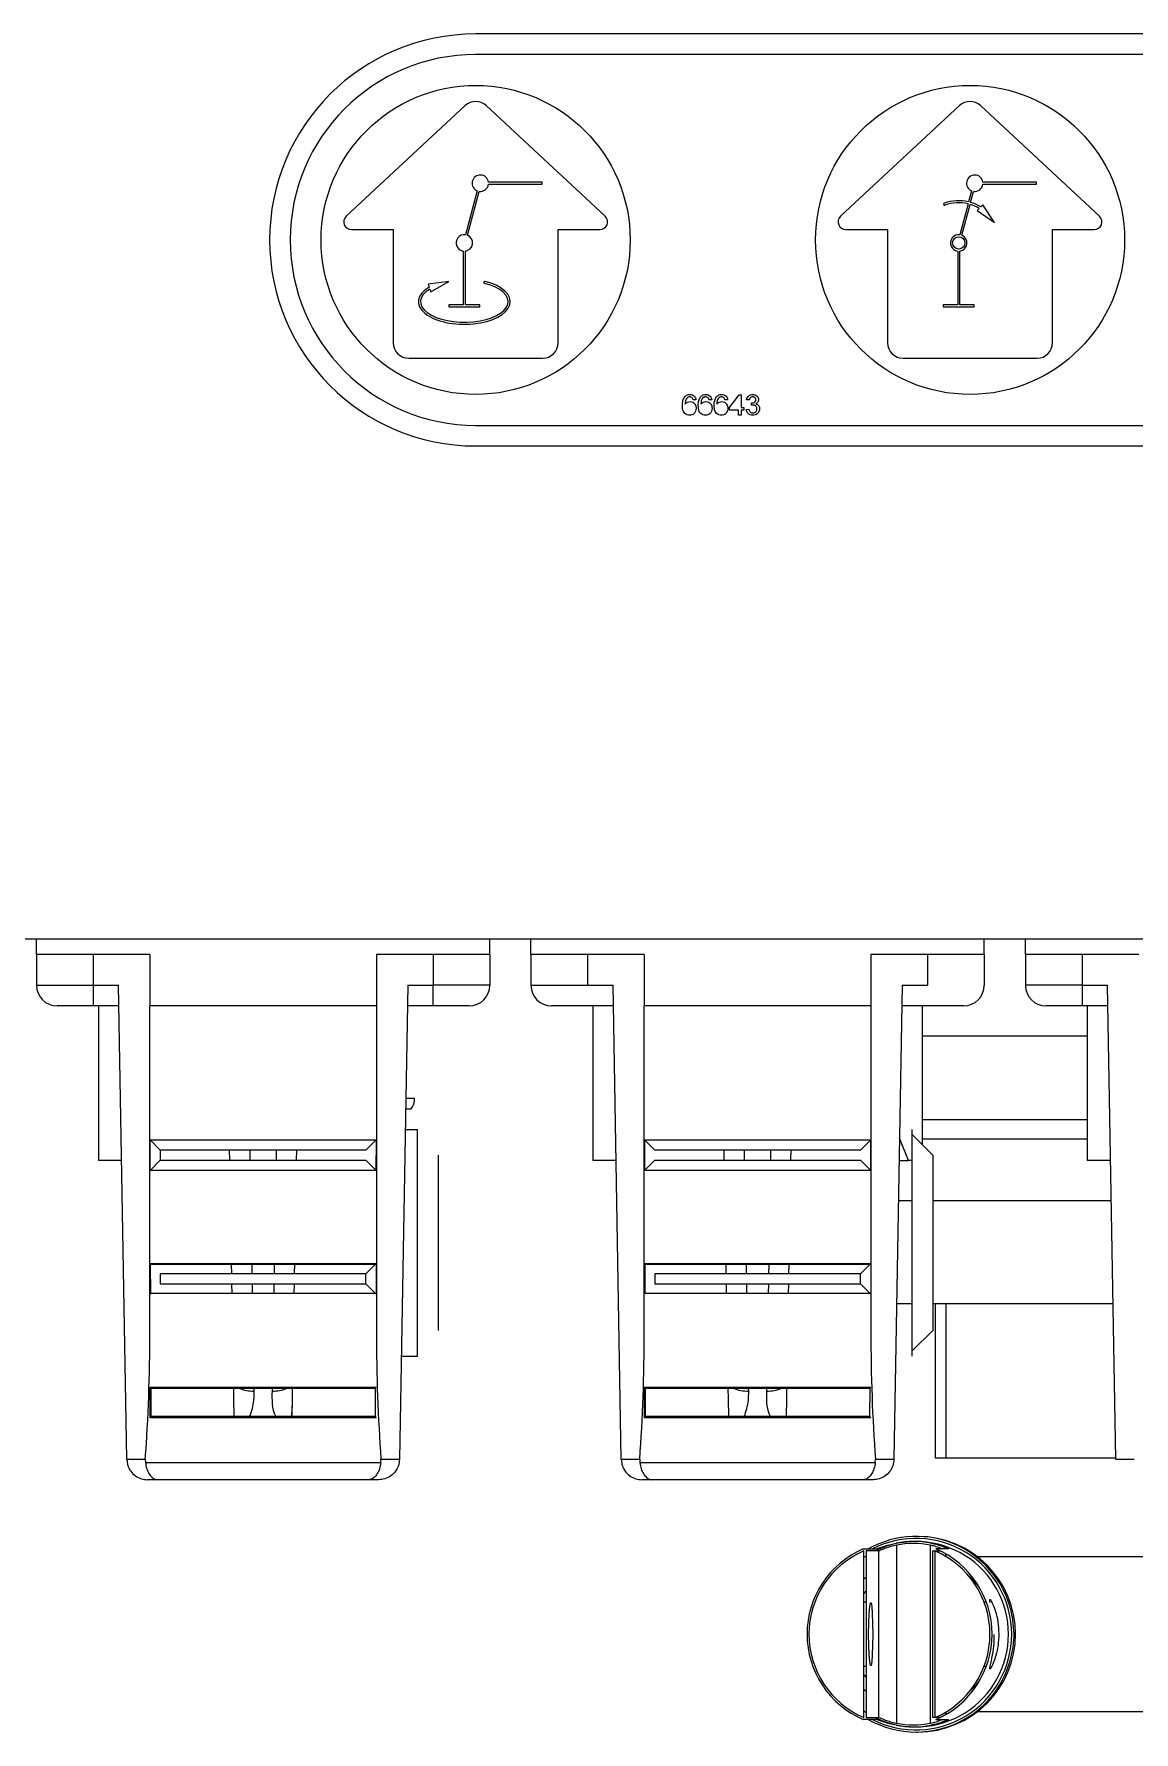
# Model space of a CAD drawing. Header units: millimetres. Extents: x 0 to 415, y 0 to 292.
# Drawn here: x 90.9 to 96.24, y 81.06 to 89.31 of the extents above; entities that cross this region are included whole.
import ezdxf

# ---------------------------------------------------------------- set-up
doc = ezdxf.new("R2010")
doc.units = ezdxf.units.MM

msp = doc.modelspace()

# ---------------------------------------------------------------- linework, layer by layer
at = {"color": 7, "linetype": 'Continuous', "lineweight": 25}
for p, q in [((105.04565, 89.30717), (93.04565, 89.30717)), ((105.04565, 89.20717), (93.04565, 89.20717)), ((92.99455, 88.95959), (92.41721, 88.42211)), ((93.6741, 88.42211), (93.09676, 88.95959)), ((95.39455, 88.95959), (94.81721, 88.42211)), ((96.0741, 88.42211), (95.49676, 88.95959)), ((93.0532, 88.54545), (92.9961, 88.33234)), ((93.00575, 88.32975), (93.06286, 88.54286)), ((93.3683, 88.58749), (93.10799, 88.58749)), ((93.10799, 88.57749), (93.3683, 88.57749)), ((93.3683, 88.57749), (93.3683, 88.58749)), ((95.4532, 88.54545), (95.43887, 88.49196)), ((95.44853, 88.48937), (95.46286, 88.54286)), ((95.7683, 88.58749), (95.50799, 88.58749)), ((95.50799, 88.57749), (95.7683, 88.57749)), ((95.7683, 88.57749), (95.7683, 88.58749)), ((95.43628, 88.4823), (95.3961, 88.33234)), ((95.40575, 88.32975), (95.44594, 88.47971)), ((95.49011, 88.46044), (95.47941, 88.44993)), ((95.50818, 88.47819), (95.49748, 88.46768)), ((95.56386, 88.39271), (95.50818, 88.47819)), ((95.47941, 88.44993), (95.56386, 88.39271)), ((92.44276, 88.35717), (92.64565, 88.35717)), ((92.64565, 88.35717), (92.64565, 87.80771)), ((93.44565, 88.35717), (93.64855, 88.35717)), ((93.44565, 87.80771), (93.44565, 88.35717)), ((94.84276, 88.35717), (95.04565, 88.35717)), ((95.04565, 88.35717), (95.04565, 87.80771)), ((95.84565, 87.80771), (95.84565, 88.35717)), ((95.84565, 88.35717), (96.04855, 88.35717)), ((92.98565, 88.25302), (92.98565, 87.99271)), ((92.99565, 87.99271), (92.99565, 88.25302)), ((95.38565, 88.25302), (95.38565, 87.99271)), ((95.39565, 87.99271), (95.39565, 88.25302)), ((92.91565, 88.10627), (92.81469, 88.09221)), ((92.81469, 88.09221), (92.8196, 88.07805)), ((92.82274, 88.06899), (92.82765, 88.05482)), ((92.82765, 88.05482), (92.91565, 88.10627)), ((92.91565, 87.99271), (92.91565, 87.98271)), ((92.98565, 87.99271), (92.91565, 87.99271)), ((92.91565, 87.98271), (93.06565, 87.98271)), ((93.06565, 87.99271), (92.99565, 87.99271)), ((93.06565, 87.98271), (93.06565, 87.99271)), ((95.31565, 87.99271), (95.31565, 87.98271)), ((95.38565, 87.99271), (95.31565, 87.99271)), ((95.31565, 87.98271), (95.46565, 87.98271)), ((95.46565, 87.99271), (95.39565, 87.99271)), ((95.46565, 87.98271), (95.46565, 87.99271)), ((92.72065, 87.73271), (93.37065, 87.73271)), ((95.12065, 87.73271), (95.77065, 87.73271)), ((94.2777, 87.49435), (94.32514, 87.55588)), ((94.32514, 87.55588), (94.33412, 87.55588)), ((94.33412, 87.55588), (94.33412, 87.49435)), ((94.11488, 87.53152), (94.10206, 87.53024)), ((94.19181, 87.53152), (94.17899, 87.53024)), ((94.26873, 87.53152), (94.25591, 87.53024)), ((94.2777, 87.48152), (94.2777, 87.49435)), ((94.32129, 87.48152), (94.2777, 87.48152)), ((94.32129, 87.45717), (94.32129, 87.48152)), ((94.33412, 87.49435), (94.34694, 87.49435)), ((94.33412, 87.48152), (94.33412, 87.45717)), ((94.34694, 87.48152), (94.33412, 87.48152)), ((94.34694, 87.49435), (94.34694, 87.48152)), ((94.35976, 87.48409), (94.37258, 87.48537)), ((94.37386, 87.53024), (94.36104, 87.53152)), ((94.38399, 87.5046), (94.38532, 87.51614)), ((93.04565, 87.40717), (105.04565, 87.40717)), ((94.33412, 87.45717), (94.32129, 87.45717)), ((93.04565, 87.30717), (105.04565, 87.30717)), ((90.42843, 84.91386), (109.2, 84.91386)), ((90.91422, 84.83886), (90.91422, 84.91386)), ((93.11422, 84.83886), (93.11422, 84.91386)), ((93.31422, 84.83886), (93.31422, 84.91386)), ((95.51422, 84.83886), (95.51422, 84.91386)), ((95.71422, 84.83886), (95.71422, 84.91386)), ((91.46422, 84.83886), (90.91422, 84.83886)), ((90.91422, 84.83886), (90.91422, 84.68886)), ((91.18922, 84.83886), (91.18922, 84.68886)), ((91.46422, 84.83886), (91.46422, 84.58886)), ((93.11422, 84.83886), (92.56422, 84.83886)), ((92.56422, 84.83886), (92.56422, 84.58886)), ((92.83922, 84.83886), (92.83922, 84.68886)), ((93.11422, 84.83886), (93.11422, 84.68886)), ((93.31422, 84.83886), (93.31422, 84.68886)), ((93.86422, 84.83886), (93.31422, 84.83886)), ((93.58922, 84.83886), (93.58922, 84.68886)), ((93.86422, 84.83886), (93.86422, 84.58886)), ((94.96422, 84.83886), (94.96422, 84.58886)), ((95.51422, 84.83886), (94.96422, 84.83886)), ((95.23922, 84.83886), (95.23922, 84.68886)), ((95.51422, 84.83886), (95.51422, 84.68886)), ((95.71422, 84.83886), (95.71422, 84.68886)), ((96.26422, 84.83886), (95.71422, 84.83886)), ((95.98922, 84.83886), (95.98922, 84.68886)), ((90.91422, 84.68886), (91.18922, 84.68886)), ((91.18922, 84.68886), (91.31247, 84.68886)), ((91.18922, 84.68886), (91.18922, 84.58886)), ((91.35262, 82.38886), (91.31247, 84.68886)), ((92.71596, 84.68886), (92.67582, 82.38886)), ((92.71596, 84.68886), (92.83922, 84.68886)), ((92.83922, 84.58886), (92.83922, 84.68886)), ((93.11422, 84.68886), (92.83922, 84.68886)), ((93.31422, 84.68886), (93.58922, 84.68886)), ((93.58922, 84.68886), (93.71247, 84.68886)), ((93.75262, 82.38886), (93.71247, 84.68886)), ((95.11596, 84.68886), (95.07582, 82.38886)), ((95.11596, 84.68886), (95.23922, 84.68886)), ((95.98922, 84.68886), (95.71422, 84.68886)), ((95.98922, 84.68886), (96.11247, 84.68886)), ((95.98922, 84.68886), (95.98922, 84.58886)), ((96.15262, 82.38886), (96.11247, 84.68886)), ((91.18922, 84.58886), (91.01422, 84.58886)), ((91.31422, 84.58886), (91.18922, 84.58886)), ((91.21422, 84.58886), (91.21422, 83.83886)), ((91.46422, 83.00761), (91.46422, 84.58886)), ((92.56422, 84.58886), (91.46422, 84.58886)), ((92.56422, 84.58886), (92.56422, 83.00761)), ((92.83922, 84.58886), (92.71422, 84.58886)), ((93.01422, 84.58886), (92.83922, 84.58886)), ((93.58922, 84.58886), (93.41422, 84.58886)), ((93.71422, 84.58886), (93.58922, 84.58886)), ((93.61422, 84.58886), (93.61422, 83.83886)), ((93.86422, 83.00761), (93.86422, 84.58886)), ((94.96422, 84.58886), (93.86422, 84.58886)), ((94.96422, 84.58886), (94.96422, 83.00761)), ((95.23922, 84.58886), (95.11422, 84.58886)), ((95.21422, 83.91386), (95.21422, 84.58886)), ((95.41422, 84.58886), (95.23922, 84.58886)), ((95.98922, 84.58886), (95.81422, 84.58886)), ((96.11422, 84.58886), (95.98922, 84.58886)), ((96.01422, 84.58886), (96.01422, 83.83886)), ((96.01422, 84.44261), (95.21422, 84.44261)), ((92.70549, 84.08886), (92.73286, 84.08886)), ((92.74907, 84.13886), (92.70636, 84.13886)), ((92.74907, 84.12572), (92.74907, 84.13886)), ((95.21422, 84.03738), (95.9408, 84.03738)), ((95.9408, 84.03738), (96.01422, 84.03738)), ((91.46511, 83.78975), (91.46511, 83.93798)), ((91.46511, 83.93798), (91.5151, 83.88798)), ((91.46511, 83.93798), (92.56333, 83.93798)), ((92.51334, 83.88798), (92.56333, 83.93798)), ((92.56224, 83.93688), (92.5618, 83.79128)), ((92.70374, 83.98886), (92.76422, 83.98886)), ((92.76422, 82.88886), (92.76422, 83.98886)), ((93.86511, 83.93798), (93.9151, 83.88798)), ((93.86511, 83.93798), (94.96333, 83.93798)), ((93.86664, 83.79128), (93.8662, 83.93688)), ((94.91334, 83.88798), (94.96333, 83.93798)), ((94.96224, 83.93688), (94.9618, 83.79128)), ((95.14729, 83.83886), (95.103, 83.94603)), ((95.16422, 82.88886), (95.16422, 83.98886)), ((95.26422, 83.86386), (95.16422, 83.96386)), ((96.01422, 83.94261), (95.21422, 83.94261)), ((91.32731, 83.83886), (91.21422, 83.83886)), ((91.46511, 83.78975), (91.5151, 83.83974)), ((91.5151, 83.88798), (91.5151, 83.83974)), ((92.51334, 83.88798), (91.5151, 83.88798)), ((91.5151, 83.83974), (92.51334, 83.83974)), ((91.85229, 83.83974), (91.85145, 83.88798)), ((91.95152, 83.83974), (91.95068, 83.88798)), ((92.07775, 83.88798), (92.07691, 83.83974)), ((92.17614, 83.83974), (92.17698, 83.88798)), ((92.51334, 83.83974), (92.56333, 83.78975)), ((92.86422, 83.86386), (92.86422, 83.01386)), ((93.72731, 83.83886), (93.61422, 83.83886)), ((93.86511, 83.78975), (93.9151, 83.83974)), ((94.91334, 83.88798), (93.9151, 83.88798)), ((93.9151, 83.83974), (94.91334, 83.83974)), ((94.25229, 83.83974), (94.25145, 83.88798)), ((94.35152, 83.83974), (94.35068, 83.88798)), ((94.47775, 83.88798), (94.47691, 83.83974)), ((94.57614, 83.83974), (94.57698, 83.88798)), ((94.91334, 83.83974), (94.96333, 83.78975)), ((95.10113, 83.83886), (95.14729, 83.83886)), ((95.16422, 83.83886), (95.14729, 83.83886)), ((95.26422, 83.86386), (95.26422, 83.01386)), ((96.12731, 83.83886), (96.01422, 83.83886)), ((92.56333, 83.78975), (91.46511, 83.78975)), ((94.96333, 83.78975), (93.86511, 83.78975)), ((95.16422, 83.64261), (95.0977, 83.64261)), ((95.9408, 83.64261), (95.26422, 83.64261)), ((96.13073, 83.64261), (95.9408, 83.64261)), ((91.46802, 83.33506), (91.46511, 83.33798)), ((91.46511, 83.33798), (92.56333, 83.33798)), ((91.46511, 83.18975), (91.46511, 83.33798)), ((91.46802, 83.33506), (92.56041, 83.33506)), ((91.46845, 83.1931), (91.46802, 83.33506)), ((91.5151, 83.28798), (91.5151, 83.23974)), ((92.51334, 83.28798), (91.5151, 83.28798)), ((91.86192, 83.28798), (91.8611, 83.33506)), ((91.96116, 83.28798), (91.96033, 83.33506)), ((92.0681, 83.33506), (92.06728, 83.28798)), ((92.16651, 83.28798), (92.16733, 83.33506)), ((92.51334, 83.28798), (92.56333, 83.33798)), ((92.51334, 83.23974), (92.51334, 83.28798)), ((92.56333, 83.33798), (92.56333, 83.18975)), ((93.86802, 83.33506), (93.86511, 83.33798)), ((93.86511, 83.33798), (94.96333, 83.33798)), ((93.86802, 83.33506), (94.96041, 83.33506)), ((93.86845, 83.1931), (93.86802, 83.33506)), ((94.91334, 83.28798), (93.9151, 83.28798)), ((93.9151, 83.28798), (93.9151, 83.23974)), ((94.26192, 83.28798), (94.2611, 83.33506)), ((94.36116, 83.28798), (94.36033, 83.33506)), ((94.4681, 83.33506), (94.46728, 83.28798)), ((94.56651, 83.28798), (94.56733, 83.33506)), ((94.91334, 83.28798), (94.96333, 83.33798)), ((94.91334, 83.23974), (94.91334, 83.28798)), ((94.96333, 83.33798), (94.96333, 83.18975)), ((91.46845, 83.1931), (91.46511, 83.18975)), ((92.55998, 83.1931), (91.46845, 83.1931)), ((91.5151, 83.23974), (92.51334, 83.23974)), ((91.86358, 83.1931), (91.86277, 83.23974)), ((91.96281, 83.1931), (91.962, 83.23974)), ((92.06644, 83.23974), (92.06562, 83.1931)), ((92.16485, 83.1931), (92.16567, 83.23974)), ((92.51334, 83.23974), (92.56333, 83.18975)), ((94.95998, 83.1931), (93.86845, 83.1931)), ((93.9151, 83.23974), (94.91334, 83.23974)), ((94.26358, 83.1931), (94.26277, 83.23974)), ((94.36281, 83.1931), (94.362, 83.23974)), ((94.46644, 83.23974), (94.46562, 83.1931)), ((94.56485, 83.1931), (94.56567, 83.23974)), ((94.91334, 83.23974), (94.96333, 83.18975)), ((95.16422, 83.14261), (95.08897, 83.14261)), ((95.9408, 83.14261), (95.26422, 83.14261)), ((95.2783, 82.39261), (95.2783, 83.14261)), ((95.3283, 83.14261), (95.3283, 82.39261)), ((96.13946, 83.14261), (95.9408, 83.14261)), ((95.16422, 82.91386), (95.26422, 83.01386)), ((92.68454, 82.88886), (92.76422, 82.88886)), ((91.46985, 82.73323), (91.46511, 82.73798)), ((91.46511, 82.73798), (92.56333, 82.73798)), ((91.46511, 82.58975), (91.46511, 82.73798)), ((91.46985, 82.73323), (92.55858, 82.73323)), ((91.47027, 82.59492), (91.46985, 82.73323)), ((91.87251, 82.68139), (91.87161, 82.73323)), ((91.87402, 82.59492), (91.87251, 82.68139)), ((91.97108, 82.71926), (91.97084, 82.73323)), ((92.0576, 82.73323), (92.05735, 82.71926)), ((92.15441, 82.59492), (92.15592, 82.68139)), ((92.15592, 82.68139), (92.15683, 82.73323)), ((92.55858, 82.73323), (92.55816, 82.59492)), ((92.55858, 82.73323), (92.56333, 82.73798)), ((93.86985, 82.73323), (93.86511, 82.73798)), ((93.86511, 82.73798), (94.96333, 82.73798)), ((93.86511, 82.58975), (93.86511, 82.73798)), ((93.86985, 82.73323), (94.95858, 82.73323)), ((93.87027, 82.59492), (93.86985, 82.73323)), ((94.27251, 82.68139), (94.27161, 82.73323)), ((94.27402, 82.59492), (94.27251, 82.68139)), ((94.37108, 82.71926), (94.37084, 82.73323)), ((94.4576, 82.73323), (94.45735, 82.71926)), ((94.55441, 82.59492), (94.55592, 82.68139)), ((94.55592, 82.68139), (94.55683, 82.73323)), ((94.95858, 82.73323), (94.95816, 82.59492)), ((94.95858, 82.73323), (94.96333, 82.73798)), ((91.47027, 82.59492), (91.46511, 82.58975)), ((92.56333, 82.58975), (91.46511, 82.58975)), ((92.55816, 82.59492), (91.47027, 82.59492)), ((92.55816, 82.59492), (92.56333, 82.58975)), ((93.87027, 82.59492), (93.86511, 82.58975)), ((94.96333, 82.58975), (93.86511, 82.58975)), ((94.95816, 82.59492), (93.87027, 82.59492)), ((94.95816, 82.59492), (94.96333, 82.58975)), ((91.35262, 82.38886), (91.44229, 82.38886)), ((91.35265, 82.38712), (91.35262, 82.38886)), ((91.44229, 82.38886), (91.44262, 82.37173)), ((91.44262, 82.37173), (92.58582, 82.37173)), ((92.58582, 82.37173), (92.58615, 82.38886)), ((92.58615, 82.38886), (92.67582, 82.38886)), ((92.67579, 82.38712), (92.59112, 82.38712)), ((92.67582, 82.38886), (92.67579, 82.38712)), ((93.75262, 82.38886), (93.84229, 82.38886)), ((93.75265, 82.38712), (93.75262, 82.38886)), ((93.84091, 82.38712), (93.75265, 82.38712)), ((93.84229, 82.38886), (93.84262, 82.37173)), ((93.84262, 82.37173), (94.98582, 82.37173)), ((94.98582, 82.37173), (94.98615, 82.38886)), ((94.98615, 82.38886), (95.07582, 82.38886)), ((95.07579, 82.38712), (94.99112, 82.38712)), ((95.07582, 82.38886), (95.07579, 82.38712)), ((95.3283, 82.39261), (95.2783, 82.39261)), ((96.15255, 82.39261), (95.3283, 82.39261)), ((96.15262, 82.38886), (96.24229, 82.38886)), ((96.15265, 82.38712), (96.15262, 82.38886)), ((96.24091, 82.38712), (96.15265, 82.38712)), ((91.5005, 82.28886), (91.45263, 82.28886)), ((92.52793, 82.28886), (91.5005, 82.28886)), ((92.5758, 82.28886), (92.52793, 82.28886)), ((93.9005, 82.28886), (93.85263, 82.28886)), ((94.92793, 82.28886), (93.9005, 82.28886)), ((94.9758, 82.28886), (94.92793, 82.28886)), ((94.92753, 81.95284), (94.98948, 81.95284)), ((94.9308, 81.13409), (94.9308, 81.94364)), ((95.00337, 81.94364), (94.94142, 81.94364)), ((94.94142, 81.94364), (94.94142, 81.13409)), ((95.00337, 81.13409), (95.00337, 81.94364)), ((95.08837, 81.97106), (95.08837, 81.10667)), ((95.18296, 81.98886), (95.17134, 81.98886)), ((95.19264, 82.01386), (95.18425, 82.01386)), ((95.25302, 81.10667), (95.25302, 81.97106)), ((95.26574, 81.13409), (95.26574, 81.94364)), ((95.26574, 81.94364), (95.29979, 81.94364)), ((95.27508, 81.94364), (95.27508, 81.13409)), ((95.34159, 81.95284), (95.27964, 81.95284)), ((94.94142, 81.91823), (94.9308, 81.91122)), ((95.3277, 81.92882), (95.3277, 81.91685)), ((95.32786, 81.91675), (95.32786, 81.92872)), ((96.60535, 81.91386), (95.48358, 81.91386)), ((94.94142, 81.74952), (94.9308, 81.73607)), ((94.94142, 81.69386), (94.9308, 81.69386)), ((95.52517, 81.69386), (95.51387, 81.69386)), ((94.9308, 81.38386), (94.94142, 81.38386)), ((95.51387, 81.38386), (95.52517, 81.38386)), ((94.9308, 81.34166), (94.94142, 81.3282)), ((94.9308, 81.27158), (94.94142, 81.26151)), ((94.98948, 81.12489), (94.92753, 81.12489)), ((94.9308, 81.16651), (94.94275, 81.15865)), ((94.94142, 81.13409), (95.00337, 81.13409)), ((95.29979, 81.13409), (95.26574, 81.13409)), ((95.27964, 81.12489), (95.34159, 81.12489)), ((95.3277, 81.16088), (95.3277, 81.14891)), ((95.32786, 81.14901), (95.32786, 81.16098)), ((95.48358, 81.16386), (96.60535, 81.16386)), ((95.17134, 81.08886), (95.18296, 81.08886)), ((95.18425, 81.06386), (95.19264, 81.06386))]:
    msp.add_line(p, q, dxfattribs=at)
at = {"color": 7, "linetype": 'Continuous', "lineweight": 25, "flags": 128}
for points in [[(94.94142, 81.81622), (94.93593, 81.81111), (94.9308, 81.80614)], [(95.4919, 81.76488), (95.45063, 81.81111), (95.44007, 81.82076)], [(94.95336, 81.53886), (94.95396, 81.59188), (94.9557, 81.6385), (94.95836, 81.6731), (94.96163, 81.69151), (94.9651, 81.69151), (94.96836, 81.6731), (94.97103, 81.6385), (94.97276, 81.59188), (94.97337, 81.53886), (94.97276, 81.48585), (94.97103, 81.43923), (94.96836, 81.40463), (94.9651, 81.38622), (94.96163, 81.38622), (94.95836, 81.40463), (94.9557, 81.43923), (94.95396, 81.48585), (94.95336, 81.53886)], [(95.65046, 81.62465), (95.65826, 81.53886), (95.6579, 81.52029)], [(95.44007, 81.25697), (95.4785, 81.29609), (95.4919, 81.31285)]]:
    msp.add_lwpolyline(points, dxfattribs=at)
at = {"color": 7, "linetype": 'Continuous', "lineweight": 25}
for centre, radius in [((93.04565, 88.30717), 0.75), ((95.44565, 88.30717), 0.75), ((95.39065, 88.29271), 0.03)]:
    msp.add_circle(centre, radius, dxfattribs=at)
for centre, radius, start, end in [((93.04565, 88.30717), 1, 90, 270), ((93.04565, 88.30717), 0.9, 90, 270), ((93.04565, 88.9047), 0.075, 47.048022, 132.951978), ((95.44565, 88.9047), 0.075, 47.048022, 132.951978), ((93.0683, 88.58249), 0.04, 7.180756, 247.819244), ((95.4683, 88.58249), 0.04, 7.180756, 247.819244), ((93.0683, 88.58249), 0.04, 262.180756, 352.819244), ((95.4683, 88.58249), 0.04, 262.180756, 352.819244), ((95.32225, 88.48065), 0.005, 110, 290), ((95.39065, 88.29271), 0.205, 76.397597, 110), ((95.39065, 88.29271), 0.195, 76.469284, 110), ((95.39065, 88.29271), 0.195, 59.33461, 73.530716), ((95.39065, 88.29271), 0.205, 58.594557, 73.602403), ((92.44276, 88.39467), 0.0375, 132.951978, 270), ((93.64855, 88.39467), 0.0375, 270, 47.048022), ((94.84276, 88.39467), 0.0375, 132.951978, 270), ((96.04855, 88.39467), 0.0375, 270, 47.048022), ((92.99065, 88.29271), 0.04, 82.180756, 262.819244), ((92.99065, 88.29271), 0.04, 277.180756, 67.819244), ((95.39065, 88.29271), 0.04, 82.180756, 262.819244), ((95.39065, 88.29271), 0.04, 277.180756, 67.819244), ((93.09065, 88.10096), 0.00486, 75.8312, 256.112963), ((92.72065, 87.80771), 0.075, 180, 270), ((93.37065, 87.80771), 0.075, 270, 0), ((95.12065, 87.80771), 0.075, 180, 270), ((95.77065, 87.80771), 0.075, 270, 0), ((91.01422, 84.68886), 0.1, 180, 270), ((93.01422, 84.68886), 0.1, 270, 0), ((93.41422, 84.68886), 0.1, 180, 270), ((95.41422, 84.68886), 0.1, 270, 0), ((95.81422, 84.68886), 0.1, 180, 270), ((91.96311, 82.88294), 0.16387, 246.00683, 272.787131), ((92.06532, 82.88294), 0.16387, 267.212869, 293.99317), ((94.36311, 82.88294), 0.16387, 246.00683, 272.787131), ((94.46532, 82.88294), 0.16387, 267.212869, 293.99317), ((95.10476, 81.53886), 0.45032, 113.176871, 246.823129), ((95.10409, 81.53886), 0.44031, 113.176871, 246.823129), ((95.1842, 81.53979), 0.47393, 10.314493, 119.361997), ((95.1836, 81.53973), 0.46403, 359.893514, 117.092786), ((95.18289, 81.53959), 0.44913, 359.907108, 115.892543), ((95.17134, 81.54072), 0.44815, 79.170705, 100.829295), ((95.1707, 81.54068), 0.43819, 79.170705, 100.829295), ((95.19184, 81.53886), 0.475, 270.096207, 89.903793), ((95.10178, 81.53886), 0.44031, 293.176871, 66.823129), ((95.1024, 81.53886), 0.45032, 293.176871, 66.823129), ((95.18353, 81.53812), 0.46411, 242.922532, 0.091168), ((95.18289, 81.53813), 0.44913, 244.107457, 0.092892), ((95.18426, 81.53794), 0.47396, 240.631492, 357.866352), ((95.17134, 81.53701), 0.44815, 259.170705, 280.829295), ((95.1707, 81.53705), 0.43819, 259.170705, 280.829295)]:
    msp.add_arc(centre, radius, start, end, dxfattribs=at)
for centre, major_axis, ratio, start_param, end_param in [((92.99065, 88.00771), (0.2225, 0), 0.494382, 2.4477519, 7.3818449), ((92.99065, 88.00771), (-0.2125, 0), 0.4705882, 5.6235179, 10.511834), ((92.69907, 84.08886), (0.0466, 0.0466), 0.3889837, 5.0833626, 5.9122117), ((91.18922, 83.00761), (0, 1.58125), 0.173913, 4.3103404, 4.712389), ((92.83922, 83.00761), (0, 1.58125), 0.173913, 1.5707963, 1.9728449), ((93.58922, 83.00761), (0, 1.58125), 0.173913, 4.3103404, 4.712389), ((95.23922, 83.00761), (0, 1.58125), 0.173913, 1.5707963, 1.9728449)]:
    msp.add_ellipse(centre, major_axis=major_axis, ratio=ratio, start_param=start_param, end_param=end_param, dxfattribs=at)
for points, knots in [([(94.0495, 87.50398), (94.04963, 87.51235), (94.04987, 87.52725), (94.05719, 87.54015), (94.0604, 87.54581)], [0, 0, 0, 0, 0.5613959, 1, 1, 1, 1]), ([(94.0604, 87.54581), (94.06451, 87.54953), (94.07186, 87.55619), (94.08168, 87.55687), (94.08602, 87.55717)], [0, 0, 0, 0, 0.55837966, 1, 1, 1, 1]), ([(94.08518, 87.54563), (94.08303, 87.54547), (94.07918, 87.54519), (94.07576, 87.54343), (94.07426, 87.54266)], [0, 0, 0, 0, 0.55971662, 1, 1, 1, 1]), ([(94.09744, 87.5405), (94.09543, 87.54216), (94.09183, 87.54512), (94.08721, 87.54547), (94.08518, 87.54563)], [0, 0, 0, 0, 0.5590039, 1, 1, 1, 1]), ([(94.08602, 87.55717), (94.09003, 87.55684), (94.09803, 87.55619), (94.10754, 87.5496), (94.11312, 87.5408), (94.1143, 87.53462), (94.11488, 87.53152)], [0, 0, 0, 0, 0.280049, 0.5591871, 0.7793744, 1, 1, 1, 1]), ([(94.12642, 87.50398), (94.12655, 87.51235), (94.12679, 87.52725), (94.13411, 87.54015), (94.13732, 87.54581)], [0, 0, 0, 0, 0.56139589, 1, 1, 1, 1]), ([(94.13732, 87.54581), (94.14143, 87.54953), (94.14879, 87.55619), (94.15861, 87.55687), (94.16294, 87.55717)], [0, 0, 0, 0, 0.5583797, 1, 1, 1, 1]), ([(94.1621, 87.54563), (94.15995, 87.54547), (94.15611, 87.54519), (94.15269, 87.54343), (94.15118, 87.54266)], [0, 0, 0, 0, 0.55971662, 1, 1, 1, 1]), ([(94.17436, 87.5405), (94.17235, 87.54216), (94.16875, 87.54512), (94.16414, 87.54547), (94.1621, 87.54563)], [0, 0, 0, 0, 0.5590039, 1, 1, 1, 1]), ([(94.16294, 87.55717), (94.16695, 87.55684), (94.17495, 87.55619), (94.18446, 87.5496), (94.19005, 87.5408), (94.19122, 87.53462), (94.19181, 87.53152)], [0, 0, 0, 0, 0.280049, 0.5591871, 0.7793744, 1, 1, 1, 1]), ([(94.20335, 87.50398), (94.20348, 87.51235), (94.20371, 87.52725), (94.21103, 87.54015), (94.21424, 87.54581)], [0, 0, 0, 0, 0.5613959, 1, 1, 1, 1]), ([(94.21424, 87.54581), (94.21835, 87.54953), (94.22571, 87.55619), (94.23553, 87.55687), (94.23986, 87.55717)], [0, 0, 0, 0, 0.5583797, 1, 1, 1, 1]), ([(94.23902, 87.54563), (94.23687, 87.54547), (94.23303, 87.54519), (94.22961, 87.54343), (94.22811, 87.54266)], [0, 0, 0, 0, 0.5597166, 1, 1, 1, 1]), ([(94.25128, 87.5405), (94.24927, 87.54216), (94.24567, 87.54512), (94.24106, 87.54547), (94.23902, 87.54563)], [0, 0, 0, 0, 0.5590039, 1, 1, 1, 1]), ([(94.23986, 87.55717), (94.24387, 87.55684), (94.25188, 87.55619), (94.26139, 87.5496), (94.26697, 87.5408), (94.26814, 87.53462), (94.26873, 87.53152)], [0, 0, 0, 0, 0.280049, 0.5591871, 0.7793744, 1, 1, 1, 1]), ([(94.36104, 87.53152), (94.36202, 87.53541), (94.36399, 87.54318), (94.37153, 87.55184), (94.38087, 87.55652), (94.38715, 87.55695), (94.39028, 87.55717)], [0, 0, 0, 0, 0.2802532, 0.5595228, 0.7795924, 1, 1, 1, 1]), ([(94.39069, 87.54563), (94.38833, 87.54541), (94.38362, 87.54499), (94.37808, 87.54096), (94.37503, 87.53566), (94.37425, 87.53205), (94.37386, 87.53024)], [0, 0, 0, 0, 0.2800014, 0.5591308, 0.7793201, 1, 1, 1, 1]), ([(94.39028, 87.55717), (94.39425, 87.55677), (94.40218, 87.55597), (94.41181, 87.54981), (94.41764, 87.54109), (94.41837, 87.53486), (94.41873, 87.53174)], [0, 0, 0, 0, 0.2801842, 0.5598553, 0.7799999, 1, 1, 1, 1]), ([(94.40591, 87.53132), (94.40566, 87.53352), (94.40516, 87.53792), (94.40094, 87.5427), (94.39585, 87.54527), (94.39241, 87.54551), (94.39069, 87.54563)], [0, 0, 0, 0, 0.27946, 0.5589523, 0.7792553, 1, 1, 1, 1]), ([(94.08456, 87.45588), (94.08034, 87.45626), (94.07192, 87.45701), (94.06098, 87.46406), (94.05045, 87.47947), (94.04989, 87.49387), (94.0495, 87.50398)], [0, 0, 0, 0, 0.1869191, 0.3735495, 0.5602323, 1, 1, 1, 1]), ([(94.07426, 87.54266), (94.07182, 87.54023), (94.06694, 87.53537), (94.06277, 87.52355), (94.06249, 87.51475), (94.06232, 87.50937)], [0, 0, 0, 0, 0.2793589, 0.5591759, 1, 1, 1, 1]), ([(94.06232, 87.50937), (94.06599, 87.51353), (94.07255, 87.52098), (94.08231, 87.52207), (94.08662, 87.52255)], [0, 0, 0, 0, 0.5586251, 1, 1, 1, 1]), ([(94.11617, 87.4901), (94.11566, 87.48523), (94.11466, 87.47551), (94.10693, 87.46378), (94.09606, 87.45691), (94.08839, 87.45623), (94.08456, 87.45588)], [0, 0, 0, 0, 0.2802299, 0.5597606, 0.7797594, 1, 1, 1, 1]), ([(94.08662, 87.52255), (94.09121, 87.52194), (94.10039, 87.52071), (94.11018, 87.51162), (94.11546, 87.50092), (94.11593, 87.49371), (94.11617, 87.4901)], [0, 0, 0, 0, 0.2791407, 0.5588147, 0.7791703, 1, 1, 1, 1]), ([(94.10206, 87.53024), (94.10154, 87.53232), (94.10062, 87.53603), (94.09841, 87.53913), (94.09744, 87.5405)], [0, 0, 0, 0, 0.5604877, 1, 1, 1, 1]), ([(94.16148, 87.45588), (94.15727, 87.45626), (94.14885, 87.45701), (94.1379, 87.46406), (94.12737, 87.47947), (94.12681, 87.49387), (94.12642, 87.50398)], [0, 0, 0, 0, 0.1869191, 0.3735495, 0.5602323, 1, 1, 1, 1]), ([(94.15118, 87.54266), (94.14875, 87.54023), (94.14387, 87.53537), (94.13969, 87.52355), (94.13941, 87.51475), (94.13924, 87.50937)], [0, 0, 0, 0, 0.27935891, 0.55917593, 1, 1, 1, 1]), ([(94.13924, 87.50937), (94.14291, 87.51353), (94.14947, 87.52098), (94.15923, 87.52207), (94.16354, 87.52255)], [0, 0, 0, 0, 0.5586251, 1, 1, 1, 1]), ([(94.19309, 87.4901), (94.19259, 87.48523), (94.19158, 87.47551), (94.18385, 87.46378), (94.17298, 87.45691), (94.16531, 87.45623), (94.16148, 87.45588)], [0, 0, 0, 0, 0.2802299, 0.5597606, 0.7797594, 1, 1, 1, 1]), ([(94.16354, 87.52255), (94.16813, 87.52194), (94.17732, 87.52071), (94.1871, 87.51162), (94.19238, 87.50092), (94.19285, 87.49371), (94.19309, 87.4901)], [0, 0, 0, 0, 0.2791407, 0.5588147, 0.7791703, 1, 1, 1, 1]), ([(94.17899, 87.53024), (94.17847, 87.53232), (94.17754, 87.53603), (94.17533, 87.53913), (94.17436, 87.5405)], [0, 0, 0, 0, 0.5604877, 1, 1, 1, 1]), ([(94.2384, 87.45588), (94.23419, 87.45626), (94.22577, 87.45701), (94.21483, 87.46406), (94.20429, 87.47947), (94.20374, 87.49387), (94.20335, 87.50398)], [0, 0, 0, 0, 0.18691913, 0.37354948, 0.56023233, 1, 1, 1, 1]), ([(94.22811, 87.54266), (94.22567, 87.54023), (94.22079, 87.53537), (94.21662, 87.52355), (94.21634, 87.51475), (94.21617, 87.50937)], [0, 0, 0, 0, 0.2793589, 0.5591759, 1, 1, 1, 1]), ([(94.21617, 87.50937), (94.21983, 87.51353), (94.22639, 87.52098), (94.23616, 87.52207), (94.24047, 87.52255)], [0, 0, 0, 0, 0.5586251, 1, 1, 1, 1]), ([(94.27001, 87.4901), (94.26951, 87.48523), (94.26851, 87.47551), (94.26077, 87.46378), (94.2499, 87.45691), (94.24224, 87.45623), (94.2384, 87.45588)], [0, 0, 0, 0, 0.2802299, 0.5597606, 0.7797594, 1, 1, 1, 1]), ([(94.24047, 87.52255), (94.24505, 87.52194), (94.25424, 87.52071), (94.26402, 87.51162), (94.26931, 87.50092), (94.26978, 87.49371), (94.27001, 87.4901)], [0, 0, 0, 0, 0.2791407, 0.5588147, 0.7791703, 1, 1, 1, 1]), ([(94.25591, 87.53024), (94.25539, 87.53232), (94.25446, 87.53603), (94.25225, 87.53913), (94.25128, 87.5405)], [0, 0, 0, 0, 0.5604877, 1, 1, 1, 1]), ([(94.39087, 87.45588), (94.38651, 87.45628), (94.3778, 87.45707), (94.36769, 87.46448), (94.36147, 87.47396), (94.36033, 87.48071), (94.35976, 87.48409)], [0, 0, 0, 0, 0.2799105, 0.5592491, 0.7794763, 1, 1, 1, 1]), ([(94.37258, 87.48537), (94.37323, 87.48278), (94.37455, 87.47761), (94.37874, 87.47116), (94.38502, 87.46784), (94.38922, 87.46756), (94.39133, 87.46742)], [0, 0, 0, 0, 0.2808811, 0.5600727, 0.7796532, 1, 1, 1, 1]), ([(94.39229, 87.50596), (94.39072, 87.50585), (94.38791, 87.50564), (94.38519, 87.50492), (94.38399, 87.5046)], [0, 0, 0, 0, 0.5597721, 1, 1, 1, 1]), ([(94.38532, 87.51614), (94.38566, 87.5161), (94.38627, 87.51604), (94.38689, 87.51601), (94.38716, 87.516)], [0, 0, 0, 0, 0.5600031, 1, 1, 1, 1]), ([(94.38716, 87.516), (94.3897, 87.51623), (94.39476, 87.51668), (94.4013, 87.51987), (94.40545, 87.52528), (94.40576, 87.52931), (94.40591, 87.53132)], [0, 0, 0, 0, 0.2806803, 0.5609514, 0.7800568, 1, 1, 1, 1]), ([(94.42386, 87.48725), (94.42328, 87.48249), (94.42211, 87.47296), (94.41301, 87.46258), (94.40209, 87.45669), (94.39461, 87.45615), (94.39087, 87.45588)], [0, 0, 0, 0, 0.2794007, 0.5590642, 0.7793783, 1, 1, 1, 1]), ([(94.39133, 87.46742), (94.39429, 87.4677), (94.4002, 87.46825), (94.4068, 87.47369), (94.41051, 87.48041), (94.41086, 87.48504), (94.41104, 87.48735)], [0, 0, 0, 0, 0.2798831, 0.5589932, 0.779319, 1, 1, 1, 1]), ([(94.41104, 87.48735), (94.41075, 87.49013), (94.41019, 87.49568), (94.40514, 87.50194), (94.39882, 87.50547), (94.39447, 87.5058), (94.39229, 87.50596)], [0, 0, 0, 0, 0.2797467, 0.5591709, 0.7794436, 1, 1, 1, 1]), ([(94.41873, 87.53174), (94.4185, 87.52937), (94.41805, 87.52461), (94.41371, 87.51695), (94.40835, 87.51382), (94.40509, 87.51191)], [0, 0, 0, 0, 0.2804963, 0.5610033, 1, 1, 1, 1]), ([(94.40509, 87.51191), (94.4081, 87.51092), (94.41413, 87.50894), (94.42029, 87.50226), (94.42345, 87.49469), (94.42372, 87.48973), (94.42386, 87.48725)], [0, 0, 0, 0, 0.27980724, 0.55918542, 0.77940815, 1, 1, 1, 1]), ([(91.95038, 82.59492), (91.95846, 82.62119), (91.97103, 82.66202), (91.97107, 82.70422), (91.97108, 82.71926)], [0, 0, 0, 0, 0.6435987, 1, 1, 1, 1]), ([(92.05735, 82.71926), (92.05625, 82.6772), (92.05512, 82.6338), (92.07559, 82.59608), (92.07622, 82.59492)], [0, 0, 0, 0, 0.9691766, 1, 1, 1, 1]), ([(92.15182, 82.59492), (92.15226, 82.59809), (92.15623, 82.62669), (92.15607, 82.65565), (92.15592, 82.68139)], [0, 0, 0, 0, 0.1109153, 1, 1, 1, 1]), ([(94.35038, 82.59492), (94.35846, 82.62119), (94.37103, 82.66202), (94.37107, 82.70422), (94.37108, 82.71926)], [0, 0, 0, 0, 0.6435987, 1, 1, 1, 1]), ([(94.45735, 82.71926), (94.45625, 82.6772), (94.45512, 82.6338), (94.47559, 82.59608), (94.47622, 82.59492)], [0, 0, 0, 0, 0.9691766, 1, 1, 1, 1]), ([(91.35265, 82.38712), (91.35379, 82.3767), (91.35608, 82.35588), (91.37131, 82.32815), (91.39395, 82.30572), (91.42207, 82.29197), (91.4428, 82.28888), (91.45247, 82.28886), (91.45263, 82.28886)], [0, 0, 0, 0, 0.1919714, 0.3835705, 0.5849256, 0.8062959, 0.996736, 1, 1, 1, 1]), ([(91.44262, 82.37173), (91.44443, 82.36156), (91.44804, 82.34127), (91.46012, 82.31644), (91.47572, 82.29741), (91.48989, 82.28984), (91.49832, 82.28887), (91.50043, 82.28886), (91.5005, 82.28886)], [0, 0, 0, 0, 0.2092472, 0.4176178, 0.648139, 0.9117033, 0.9967654, 1, 1, 1, 1]), ([(92.58582, 82.37173), (92.58401, 82.36156), (92.5804, 82.34127), (92.56831, 82.31644), (92.55271, 82.29741), (92.53854, 82.28984), (92.53011, 82.28887), (92.52801, 82.28886), (92.52793, 82.28886)], [0, 0, 0, 0, 0.20924719, 0.41761782, 0.64813899, 0.9117033, 0.99676539, 1, 1, 1, 1]), ([(92.67579, 82.38712), (92.67464, 82.3767), (92.67236, 82.35588), (92.65713, 82.32815), (92.63449, 82.30572), (92.60636, 82.29197), (92.58564, 82.28888), (92.57596, 82.28886), (92.5758, 82.28886)], [0, 0, 0, 0, 0.1919714, 0.3835705, 0.5849256, 0.8062959, 0.996736, 1, 1, 1, 1]), ([(93.75265, 82.38712), (93.75379, 82.3767), (93.75608, 82.35588), (93.77131, 82.32815), (93.79395, 82.30572), (93.82207, 82.29197), (93.8428, 82.28888), (93.85247, 82.28886), (93.85263, 82.28886)], [0, 0, 0, 0, 0.1919714, 0.3835705, 0.5849256, 0.8062959, 0.996736, 1, 1, 1, 1]), ([(93.84262, 82.37173), (93.84443, 82.36156), (93.84804, 82.34127), (93.86012, 82.31644), (93.87572, 82.29741), (93.88989, 82.28984), (93.89832, 82.28887), (93.90043, 82.28886), (93.9005, 82.28886)], [0, 0, 0, 0, 0.2092472, 0.4176178, 0.648139, 0.9117033, 0.9967654, 1, 1, 1, 1]), ([(94.98582, 82.37173), (94.98401, 82.36156), (94.9804, 82.34127), (94.96831, 82.31644), (94.95271, 82.29741), (94.93854, 82.28984), (94.93011, 82.28887), (94.92801, 82.28886), (94.92793, 82.28886)], [0, 0, 0, 0, 0.20924719, 0.41761782, 0.64813899, 0.9117033, 0.99676539, 1, 1, 1, 1]), ([(95.07579, 82.38712), (95.07464, 82.3767), (95.07236, 82.35588), (95.05713, 82.32815), (95.03449, 82.30572), (95.00636, 82.29197), (94.98564, 82.28888), (94.97596, 82.28886), (94.9758, 82.28886)], [0, 0, 0, 0, 0.1919714, 0.3835705, 0.5849256, 0.8062959, 0.996736, 1, 1, 1, 1]), ([(94.98948, 81.95284), (94.99099, 81.95323), (94.99399, 81.954), (95.0094, 81.95962), (95.03158, 81.96708), (95.05869, 81.97494), (95.07819, 81.97901), (95.08714, 81.98088)], [0, 0, 0, 0, 0.1941237, 0.3878695, 0.5915307, 0.8125079, 1, 1, 1, 1]), ([(95.08837, 81.97106), (95.0791, 81.96884), (95.06056, 81.96441), (95.03545, 81.95592), (95.01588, 81.94831), (95.00563, 81.94413), (95.00394, 81.94376), (95.00337, 81.94364)], [0, 0, 0, 0, 0.2208047, 0.4413272, 0.668049, 0.8882483, 1, 1, 1, 1]), ([(95.31002, 81.95284), (95.30649, 81.95439), (95.29724, 81.95845), (95.27705, 81.96536), (95.26044, 81.9693), (95.25302, 81.97106)], [0, 0, 0, 0, 0.25431598, 0.66695583, 1, 1, 1, 1]), ([(95.25554, 81.98088), (95.2662, 81.97859), (95.2875, 81.97399), (95.31458, 81.96517), (95.33389, 81.95736), (95.34186, 81.95329), (95.34165, 81.95295), (95.34159, 81.95284)], [0, 0, 0, 0, 0.2257645, 0.4513707, 0.6796262, 0.8974205, 1, 1, 1, 1]), ([(95.54311, 81.69288), (95.54191, 81.69903), (95.53961, 81.71082), (95.5453, 81.70537), (95.55623, 81.68506), (95.56965, 81.64973), (95.58229, 81.59972), (95.58423, 81.55963), (95.58523, 81.53886)], [0, 0, 0, 0, 0.17062564, 0.32719671, 0.47907796, 0.64073781, 0.81391372, 1, 1, 1, 1]), ([(95.58523, 81.53886), (95.58443, 81.52031), (95.58284, 81.48322), (95.57139, 81.43353), (95.55726, 81.39458), (95.54501, 81.37161), (95.53992, 81.36798), (95.54216, 81.38171), (95.5493, 81.4104), (95.5578, 81.45351), (95.56363, 81.49872), (95.56332, 81.52759), (95.56321, 81.53698)], [0, 0, 0, 0, 0.1055687, 0.2110093, 0.3196924, 0.4301631, 0.5334715, 0.6298012, 0.7287805, 0.835892, 0.9466503, 1, 1, 1, 1]), ([(95.08714, 81.09684), (95.07635, 81.09914), (95.05477, 81.10373), (95.02554, 81.11256), (95.0031, 81.12037), (94.99186, 81.12444), (94.99006, 81.12478), (94.98948, 81.12489)], [0, 0, 0, 0, 0.2257645, 0.4513707, 0.6796262, 0.8974205, 1, 1, 1, 1]), ([(95.00337, 81.13409), (95.0047, 81.13371), (95.00735, 81.13294), (95.02088, 81.1274), (95.04038, 81.12005), (95.06397, 81.11239), (95.08084, 81.10843), (95.08837, 81.10667)], [0, 0, 0, 0, 0.196077, 0.3917601, 0.5977701, 0.8203524, 1, 1, 1, 1]), ([(95.25302, 81.10667), (95.2621, 81.10887), (95.28023, 81.11326), (95.30007, 81.12037), (95.30759, 81.12381), (95.30995, 81.12489)], [0, 0, 0, 0, 0.40752105, 0.81452145, 1, 1, 1, 1]), ([(95.34159, 81.12489), (95.3413, 81.1245), (95.34074, 81.12373), (95.32861, 81.1181), (95.30908, 81.11065), (95.28369, 81.10279), (95.2644, 81.09871), (95.25554, 81.09684)], [0, 0, 0, 0, 0.1941237, 0.3878695, 0.5915307, 0.8125079, 1, 1, 1, 1])]:
    msp.add_open_spline(points, degree=3, knots=knots, dxfattribs=at)

doc.saveas('drawing.dxf')
